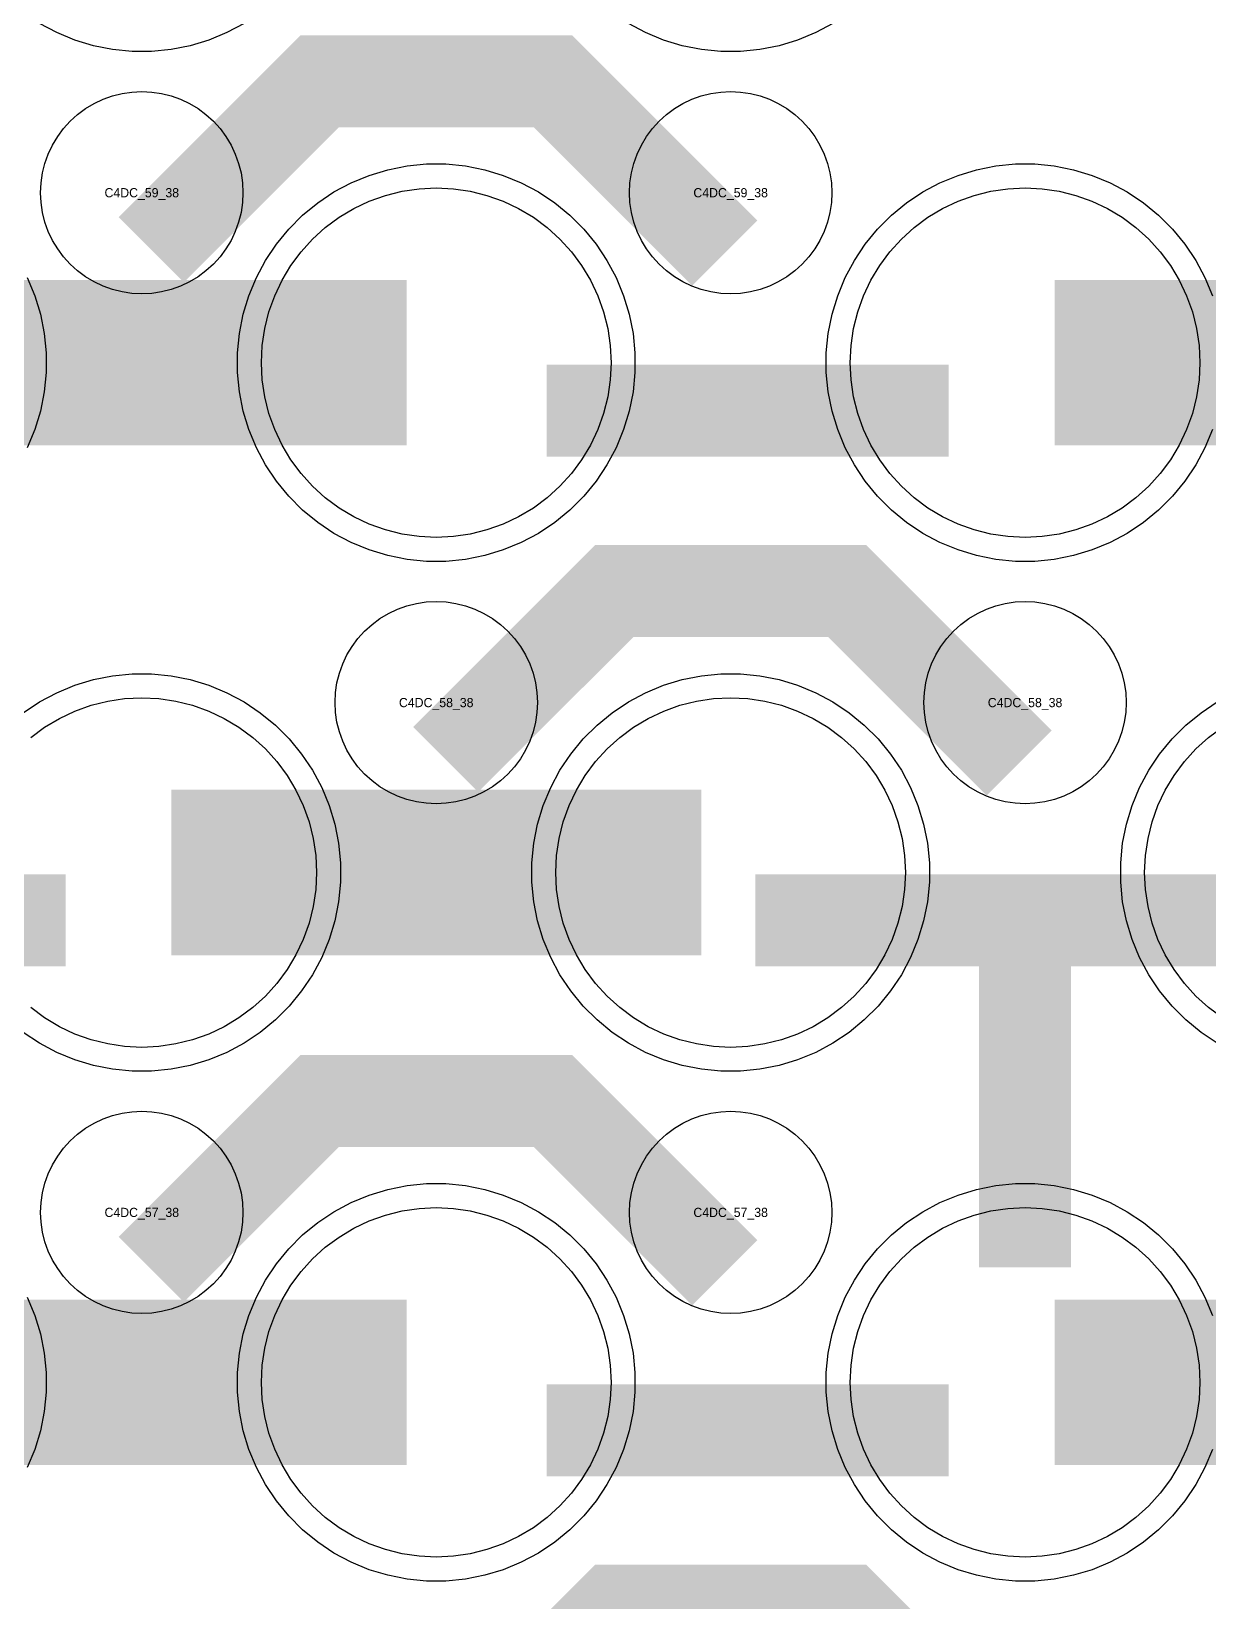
# Model space of a CAD drawing. Extents: x -11880 to 11880, y -14992 to 14992.
# Drawn here: x 130 to 449.9, y -7001 to -6574.3 of the extents above; entities that cross this region are included whole.
import ezdxf
from ezdxf.enums import TextEntityAlignment as Align

# ---------------------------------------------------------------- set-up
doc = ezdxf.new("R2010")
doc.units = 0
doc.header["$MEASUREMENT"] = 0
for name, color, linetype in [('GDS_775_DT_237', 138, 'CONTINUOUS'), ('RDL1_FS', 34, 'CONTINUOUS'), ('RDL_BS', 160, 'CONTINUOUS')]:
    doc.layers.add(name, color=color, linetype=linetype)

msp = doc.modelspace()

# ---------------------------------------------------------------- linework, layer by layer
at = {"layer": 'RDL1_FS'}
for points in [[(240, -6711.794), (235.343, -6711.565), (230.732, -6710.881), (226.209, -6709.749), (221.819, -6708.177), (217.605, -6706.185), (213.605, -6703.787), (209.86, -6701.009), (206.406, -6697.879), (203.276, -6694.425), (200.498, -6690.68), (198.1, -6686.68), (196.108, -6682.466), (194.536, -6678.076), (193.404, -6673.553), (192.72, -6668.942), (192.491, -6664.285), (192.72, -6659.628), (193.404, -6655.017), (194.536, -6650.494), (196.108, -6646.104), (198.1, -6641.89), (200.498, -6637.89), (203.276, -6634.145), (206.406, -6630.691), (209.86, -6627.561), (213.605, -6624.783), (217.605, -6622.385), (221.819, -6620.393), (226.209, -6618.821), (230.732, -6617.689), (235.343, -6617.005), (240, -6616.776), (244.657, -6617.005), (249.268, -6617.689), (253.791, -6618.821), (258.181, -6620.393), (262.395, -6622.385), (266.395, -6624.783), (270.14, -6627.561), (273.594, -6630.691), (276.724, -6634.145), (279.502, -6637.89), (281.9, -6641.89), (283.892, -6646.104), (285.464, -6650.494), (286.596, -6655.017), (287.28, -6659.628), (287.509, -6664.285), (287.28, -6668.942), (286.596, -6673.553), (285.464, -6678.076), (283.892, -6682.466), (281.9, -6686.68), (279.502, -6690.68), (276.724, -6694.425), (273.594, -6697.879), (270.14, -6701.009), (266.395, -6703.787), (262.395, -6706.185), (258.181, -6708.177), (253.791, -6709.749), (249.268, -6710.881), (244.657, -6711.565)], [(400, -6711.794), (395.343, -6711.565), (390.732, -6710.881), (386.209, -6709.749), (381.819, -6708.177), (377.605, -6706.185), (373.605, -6703.787), (369.86, -6701.009), (366.406, -6697.879), (363.276, -6694.425), (360.498, -6690.68), (358.1, -6686.68), (356.108, -6682.466), (354.536, -6678.076), (353.404, -6673.553), (352.72, -6668.942), (352.491, -6664.285), (352.72, -6659.628), (353.404, -6655.017), (354.536, -6650.494), (356.108, -6646.104), (358.1, -6641.89), (360.498, -6637.89), (363.276, -6634.145), (366.406, -6630.691), (369.86, -6627.561), (373.605, -6624.783), (377.605, -6622.385), (381.819, -6620.393), (386.209, -6618.821), (390.732, -6617.689), (395.343, -6617.005), (400, -6616.776), (404.657, -6617.005), (409.268, -6617.689), (413.791, -6618.821), (418.181, -6620.393), (422.395, -6622.385), (426.395, -6624.783), (430.14, -6627.561), (433.594, -6630.691), (436.724, -6634.145), (439.502, -6637.89), (441.9, -6641.89), (443.892, -6646.104), (445.464, -6650.494), (446.596, -6655.017), (447.28, -6659.628), (447.509, -6664.285), (447.28, -6668.942), (446.596, -6673.553), (445.464, -6678.076), (443.892, -6682.466), (441.9, -6686.68), (439.502, -6690.68), (436.724, -6694.425), (433.594, -6697.879), (430.14, -6701.009), (426.395, -6703.787), (422.395, -6706.185), (418.181, -6708.177), (413.791, -6709.749), (409.268, -6710.881), (404.657, -6711.565)]]:
    msp.add_lwpolyline(points, close=True, dxfattribs=at)
for points in [[(88.002, -6664.285, 45, 45, 0), (160.002, -6664.285, 45, 45, 0)], [(160.002, -6664.285, 45, 45, 0), (232.002, -6664.285, 45, 45, 0)], [(408.002, -6664.285, 45, 45, 0), (480.002, -6664.285, 45, 45, 0)]]:
    msp.add_lwpolyline(points, format="xyseb", dxfattribs=at)
at = {"layer": 'RDL1_FS', "color": 241, "true_color": 0xf7abae}
for points in [[(129.86, -6766.126), (133.605, -6763.348), (137.605, -6760.95), (141.819, -6758.958), (146.209, -6757.386), (150.732, -6756.254), (155.343, -6755.57), (160, -6755.341), (164.657, -6755.57), (169.268, -6756.254), (173.791, -6757.386), (178.181, -6758.958), (182.395, -6760.95), (186.395, -6763.348), (190.14, -6766.126), (193.594, -6769.256), (196.724, -6772.71), (199.502, -6776.455), (201.9, -6780.455), (203.892, -6784.669), (205.464, -6789.059), (206.596, -6793.582), (207.28, -6798.193), (207.509, -6802.85), (207.28, -6807.507), (206.596, -6812.118), (205.464, -6816.641), (203.892, -6821.031), (201.9, -6825.245), (199.502, -6829.245), (196.724, -6832.99), (193.594, -6836.444), (190.14, -6839.574), (186.395, -6842.352), (182.395, -6844.75), (178.181, -6846.742), (173.791, -6848.314), (169.268, -6849.446), (164.657, -6850.13), (160, -6850.359), (155.343, -6850.13), (150.732, -6849.446), (146.209, -6848.314), (141.819, -6846.742), (137.605, -6844.75), (133.605, -6842.352), (129.86, -6839.574)], [(453.605, -6842.352), (449.86, -6839.574), (446.406, -6836.444), (443.276, -6832.99), (440.498, -6829.245), (438.1, -6825.245), (436.108, -6821.031), (434.536, -6816.641), (433.404, -6812.118), (432.72, -6807.507), (432.491, -6802.85), (432.72, -6798.193), (433.404, -6793.582), (434.536, -6789.059), (436.108, -6784.669), (438.1, -6780.455), (440.498, -6776.455), (443.276, -6772.71), (446.406, -6769.256), (449.86, -6766.126), (453.605, -6763.348)]]:
    msp.add_lwpolyline(points, dxfattribs=at)
for points in [[(320, -6850.359), (315.343, -6850.13), (310.732, -6849.446), (306.209, -6848.314), (301.819, -6846.742), (297.605, -6844.75), (293.605, -6842.352), (289.86, -6839.574), (286.406, -6836.444), (283.276, -6832.99), (280.498, -6829.245), (278.1, -6825.245), (276.108, -6821.031), (274.536, -6816.641), (273.404, -6812.118), (272.72, -6807.507), (272.491, -6802.85), (272.72, -6798.193), (273.404, -6793.582), (274.536, -6789.059), (276.108, -6784.669), (278.1, -6780.455), (280.498, -6776.455), (283.276, -6772.71), (286.406, -6769.256), (289.86, -6766.126), (293.605, -6763.348), (297.605, -6760.95), (301.819, -6758.958), (306.209, -6757.386), (310.732, -6756.254), (315.343, -6755.57), (320, -6755.341), (324.657, -6755.57), (329.268, -6756.254), (333.791, -6757.386), (338.181, -6758.958), (342.395, -6760.95), (346.395, -6763.348), (350.14, -6766.126), (353.594, -6769.256), (356.724, -6772.71), (359.502, -6776.455), (361.9, -6780.455), (363.892, -6784.669), (365.464, -6789.059), (366.596, -6793.582), (367.28, -6798.193), (367.509, -6802.85), (367.28, -6807.507), (366.596, -6812.118), (365.464, -6816.641), (363.892, -6821.031), (361.9, -6825.245), (359.502, -6829.245), (356.724, -6832.99), (353.594, -6836.444), (350.14, -6839.574), (346.395, -6842.352), (342.395, -6844.75), (338.181, -6846.742), (333.791, -6848.314), (329.268, -6849.446), (324.657, -6850.13)], [(240, -6988.919), (235.343, -6988.69), (230.732, -6988.006), (226.209, -6986.874), (221.819, -6985.302), (217.605, -6983.31), (213.605, -6980.912), (209.86, -6978.134), (206.406, -6975.004), (203.276, -6971.55), (200.498, -6967.805), (198.1, -6963.805), (196.108, -6959.591), (194.536, -6955.201), (193.404, -6950.678), (192.72, -6946.067), (192.491, -6941.41), (192.72, -6936.753), (193.404, -6932.142), (194.536, -6927.619), (196.108, -6923.229), (198.1, -6919.015), (200.498, -6915.015), (203.276, -6911.27), (206.406, -6907.816), (209.86, -6904.686), (213.605, -6901.908), (217.605, -6899.51), (221.819, -6897.518), (226.209, -6895.946), (230.732, -6894.814), (235.343, -6894.13), (240, -6893.901), (244.657, -6894.13), (249.268, -6894.814), (253.791, -6895.946), (258.181, -6897.518), (262.395, -6899.51), (266.395, -6901.908), (270.14, -6904.686), (273.594, -6907.816), (276.724, -6911.27), (279.502, -6915.015), (281.9, -6919.015), (283.892, -6923.229), (285.464, -6927.619), (286.596, -6932.142), (287.28, -6936.753), (287.509, -6941.41), (287.28, -6946.067), (286.596, -6950.678), (285.464, -6955.201), (283.892, -6959.591), (281.9, -6963.805), (279.502, -6967.805), (276.724, -6971.55), (273.594, -6975.004), (270.14, -6978.134), (266.395, -6980.912), (262.395, -6983.31), (258.181, -6985.302), (253.791, -6986.874), (249.268, -6988.006), (244.657, -6988.69)], [(400, -6988.919), (395.343, -6988.69), (390.732, -6988.006), (386.209, -6986.874), (381.819, -6985.302), (377.605, -6983.31), (373.605, -6980.912), (369.86, -6978.134), (366.406, -6975.004), (363.276, -6971.55), (360.498, -6967.805), (358.1, -6963.805), (356.108, -6959.591), (354.536, -6955.201), (353.404, -6950.678), (352.72, -6946.067), (352.491, -6941.41), (352.72, -6936.753), (353.404, -6932.142), (354.536, -6927.619), (356.108, -6923.229), (358.1, -6919.015), (360.498, -6915.015), (363.276, -6911.27), (366.406, -6907.816), (369.86, -6904.686), (373.605, -6901.908), (377.605, -6899.51), (381.819, -6897.518), (386.209, -6895.946), (390.732, -6894.814), (395.343, -6894.13), (400, -6893.901), (404.657, -6894.13), (409.268, -6894.814), (413.791, -6895.946), (418.181, -6897.518), (422.395, -6899.51), (426.395, -6901.908), (430.14, -6904.686), (433.594, -6907.816), (436.724, -6911.27), (439.502, -6915.015), (441.9, -6919.015), (443.892, -6923.229), (445.464, -6927.619), (446.596, -6932.142), (447.28, -6936.753), (447.509, -6941.41), (447.28, -6946.067), (446.596, -6950.678), (445.464, -6955.201), (443.892, -6959.591), (441.9, -6963.805), (439.502, -6967.805), (436.724, -6971.55), (433.594, -6975.004), (430.14, -6978.134), (426.395, -6980.912), (422.395, -6983.31), (418.181, -6985.302), (413.791, -6986.874), (409.268, -6988.006), (404.657, -6988.69)]]:
    msp.add_lwpolyline(points, close=True, dxfattribs=at)
for points in [[(168.002, -6802.85, 45, 45, 0), (240.002, -6802.85, 45, 45, 0)], [(240.002, -6802.85, 45, 45, 0), (312.002, -6802.85, 45, 45, 0)], [(88.002, -6941.41, 45, 45, 0), (160.002, -6941.41, 45, 45, 0)], [(160.002, -6941.41, 45, 45, 0), (232.002, -6941.41, 45, 45, 0)], [(408.002, -6941.41, 45, 45, 0), (480.002, -6941.41, 45, 45, 0)]]:
    msp.add_lwpolyline(points, format="xyseb", dxfattribs=at)
at = {"layer": 'RDL_BS'}
for points in [[(187.777, -6572.103), (183.115, -6574.595), (178.205, -6576.626), (173.165, -6578.157), (167.938, -6579.203), (162.644, -6579.72), (157.356, -6579.72), (152.062, -6579.203), (146.835, -6578.157), (141.795, -6576.626), (136.885, -6574.595), (132.223, -6572.103)], [(347.777, -6572.103), (343.115, -6574.595), (338.205, -6576.626), (333.165, -6578.157), (327.938, -6579.203), (322.644, -6579.72), (317.356, -6579.72), (312.062, -6579.203), (306.835, -6578.157), (301.795, -6576.626), (296.885, -6574.595), (292.223, -6572.103)], [(450.906, -6682.49), (448.875, -6687.4), (446.383, -6692.062), (443.436, -6696.476), (440.074, -6700.577), (436.292, -6704.359), (432.191, -6707.721), (427.777, -6710.668), (423.115, -6713.16), (418.205, -6715.191), (413.165, -6716.722), (407.938, -6717.768), (402.644, -6718.285), (397.356, -6718.285), (392.062, -6717.768), (386.835, -6716.722), (381.795, -6715.191), (376.885, -6713.16), (372.223, -6710.668), (367.809, -6707.721), (363.708, -6704.359), (359.926, -6700.577), (356.564, -6696.476), (353.617, -6692.062), (351.125, -6687.4), (349.094, -6682.49), (347.563, -6677.45), (346.517, -6672.223), (346, -6666.929), (346, -6661.641), (346.517, -6656.347), (347.563, -6651.12), (349.094, -6646.08), (351.125, -6641.17), (353.617, -6636.508), (356.564, -6632.094), (359.926, -6627.993), (363.708, -6624.211), (367.809, -6620.849), (372.223, -6617.902), (376.885, -6615.41), (381.795, -6613.379), (386.835, -6611.848), (392.062, -6610.802), (397.356, -6610.285), (402.644, -6610.285), (407.938, -6610.802), (413.165, -6611.848), (418.205, -6613.379), (423.115, -6615.41), (427.777, -6617.902), (432.191, -6620.849), (436.292, -6624.211), (440.074, -6627.993), (443.436, -6632.094), (446.383, -6636.508), (448.875, -6641.17), (450.906, -6646.08)], [(128.875, -6641.17), (130.906, -6646.08), (132.437, -6651.12), (133.483, -6656.347), (134, -6661.641), (134, -6666.929), (133.483, -6672.223), (132.437, -6677.45), (130.906, -6682.49), (128.875, -6687.4)]]:
    msp.add_lwpolyline(points, dxfattribs=at)
for points in [[(162.562, -6633.599, 25, 25, 0), (208.377, -6587.784, 25, 25, 0), (241.93, -6587.784, 25, 25, 0)], [(318.401, -6634.498, 25, 25, 0), (271.687, -6587.784, 25, 25, 0), (241.929, -6587.784, 25, 25, 0)], [(270.016, -6677.298, 25, 25, 0), (379.281, -6677.298, 25, 25, 0)], [(242.562, -6772.164, 25, 25, 0), (288.377, -6726.349, 25, 25, 0), (321.93, -6726.349, 25, 25, 0)], [(398.401, -6773.063, 25, 25, 0), (351.687, -6726.349, 25, 25, 0), (321.929, -6726.349, 25, 25, 0)], [(162.562, -6910.724, 25, 25, 0), (208.377, -6864.909, 25, 25, 0), (241.93, -6864.909, 25, 25, 0)], [(318.401, -6911.623, 25, 25, 0), (271.687, -6864.909, 25, 25, 0), (241.929, -6864.909, 25, 25, 0)], [(242.562, -7049.289, 25, 25, 0), (288.377, -7003.474, 25, 25, 0), (321.93, -7003.474, 25, 25, 0)], [(398.401, -7050.188, 25, 25, 0), (351.687, -7003.474, 25, 25, 0), (321.929, -7003.474, 25, 25, 0)]]:
    msp.add_lwpolyline(points, format="xyseb", dxfattribs=at)
for points in [[(160, -6645.591), (157.307, -6645.459), (154.635, -6645.063), (152.016, -6644.406), (149.481, -6643.499), (147.044, -6642.347), (144.72, -6640.954), (142.557, -6639.351), (140.558, -6637.539), (138.746, -6635.54), (137.143, -6633.377), (135.75, -6631.053), (134.598, -6628.616), (133.691, -6626.081), (133.034, -6623.462), (132.638, -6620.79), (132.506, -6618.097), (132.638, -6615.404), (133.034, -6612.732), (133.691, -6610.113), (134.598, -6607.578), (135.75, -6605.141), (137.143, -6602.817), (138.746, -6600.654), (140.558, -6598.655), (142.557, -6596.843), (144.72, -6595.24), (147.044, -6593.847), (149.481, -6592.695), (152.016, -6591.788), (154.635, -6591.131), (157.307, -6590.735), (160, -6590.603), (162.693, -6590.735), (165.365, -6591.131), (167.984, -6591.788), (170.519, -6592.695), (172.956, -6593.847), (175.28, -6595.24), (177.443, -6596.843), (179.442, -6598.655), (181.254, -6600.654), (182.857, -6602.817), (184.25, -6605.141), (185.402, -6607.578), (186.309, -6610.113), (186.966, -6612.732), (187.362, -6615.404), (187.494, -6618.097), (187.362, -6620.79), (186.966, -6623.462), (186.309, -6626.081), (185.402, -6628.616), (184.25, -6631.053), (182.857, -6633.377), (181.254, -6635.54), (179.442, -6637.539), (177.443, -6639.351), (175.28, -6640.954), (172.956, -6642.347), (170.519, -6643.499), (167.984, -6644.406), (165.365, -6645.063), (162.693, -6645.459)], [(320, -6645.591), (317.307, -6645.459), (314.635, -6645.063), (312.016, -6644.406), (309.481, -6643.499), (307.044, -6642.347), (304.72, -6640.954), (302.557, -6639.351), (300.558, -6637.539), (298.746, -6635.54), (297.143, -6633.377), (295.75, -6631.053), (294.598, -6628.616), (293.691, -6626.081), (293.034, -6623.462), (292.638, -6620.79), (292.506, -6618.097), (292.638, -6615.404), (293.034, -6612.732), (293.691, -6610.113), (294.598, -6607.578), (295.75, -6605.141), (297.143, -6602.817), (298.746, -6600.654), (300.558, -6598.655), (302.557, -6596.843), (304.72, -6595.24), (307.044, -6593.847), (309.481, -6592.695), (312.016, -6591.788), (314.635, -6591.131), (317.307, -6590.735), (320, -6590.603), (322.693, -6590.735), (325.365, -6591.131), (327.984, -6591.788), (330.519, -6592.695), (332.956, -6593.847), (335.28, -6595.24), (337.443, -6596.843), (339.442, -6598.655), (341.254, -6600.654), (342.857, -6602.817), (344.25, -6605.141), (345.402, -6607.578), (346.309, -6610.113), (346.966, -6612.732), (347.362, -6615.404), (347.494, -6618.097), (347.362, -6620.79), (346.966, -6623.462), (346.309, -6626.081), (345.402, -6628.616), (344.25, -6631.053), (342.857, -6633.377), (341.254, -6635.54), (339.442, -6637.539), (337.443, -6639.351), (335.28, -6640.954), (332.956, -6642.347), (330.519, -6643.499), (327.984, -6644.406), (325.365, -6645.063), (322.693, -6645.459)], [(237.356, -6718.285), (232.062, -6717.768), (226.835, -6716.722), (221.795, -6715.191), (216.885, -6713.16), (212.223, -6710.668), (207.809, -6707.721), (203.708, -6704.359), (199.926, -6700.577), (196.564, -6696.476), (193.617, -6692.062), (191.125, -6687.4), (189.094, -6682.49), (187.563, -6677.45), (186.517, -6672.223), (186, -6666.929), (186, -6661.641), (186.517, -6656.347), (187.563, -6651.12), (189.094, -6646.08), (191.125, -6641.17), (193.617, -6636.508), (196.564, -6632.094), (199.926, -6627.993), (203.708, -6624.211), (207.809, -6620.849), (212.223, -6617.902), (216.885, -6615.41), (221.795, -6613.379), (226.835, -6611.848), (232.062, -6610.802), (237.356, -6610.285), (242.644, -6610.285), (247.938, -6610.802), (253.165, -6611.848), (258.205, -6613.379), (263.115, -6615.41), (267.777, -6617.902), (272.191, -6620.849), (276.292, -6624.211), (280.074, -6627.993), (283.436, -6632.094), (286.383, -6636.508), (288.875, -6641.17), (290.906, -6646.08), (292.437, -6651.12), (293.483, -6656.347), (294, -6661.641), (294, -6666.929), (293.483, -6672.223), (292.437, -6677.45), (290.906, -6682.49), (288.875, -6687.4), (286.383, -6692.062), (283.436, -6696.476), (280.074, -6700.577), (276.292, -6704.359), (272.191, -6707.721), (267.777, -6710.668), (263.115, -6713.16), (258.205, -6715.191), (253.165, -6716.722), (247.938, -6717.768), (242.644, -6718.285)], [(240, -6784.156), (237.307, -6784.024), (234.635, -6783.628), (232.016, -6782.971), (229.481, -6782.064), (227.044, -6780.912), (224.72, -6779.519), (222.557, -6777.916), (220.558, -6776.104), (218.746, -6774.105), (217.143, -6771.942), (215.75, -6769.618), (214.598, -6767.181), (213.691, -6764.646), (213.034, -6762.027), (212.638, -6759.355), (212.506, -6756.662), (212.638, -6753.969), (213.034, -6751.297), (213.691, -6748.678), (214.598, -6746.143), (215.75, -6743.706), (217.143, -6741.382), (218.746, -6739.219), (220.558, -6737.22), (222.557, -6735.408), (224.72, -6733.805), (227.044, -6732.412), (229.481, -6731.26), (232.016, -6730.353), (234.635, -6729.696), (237.307, -6729.3), (240, -6729.168), (242.693, -6729.3), (245.365, -6729.696), (247.984, -6730.353), (250.519, -6731.26), (252.956, -6732.412), (255.28, -6733.805), (257.443, -6735.408), (259.442, -6737.22), (261.254, -6739.219), (262.857, -6741.382), (264.25, -6743.706), (265.402, -6746.143), (266.309, -6748.678), (266.966, -6751.297), (267.362, -6753.969), (267.494, -6756.662), (267.362, -6759.355), (266.966, -6762.027), (266.309, -6764.646), (265.402, -6767.181), (264.25, -6769.618), (262.857, -6771.942), (261.254, -6774.105), (259.442, -6776.104), (257.443, -6777.916), (255.28, -6779.519), (252.956, -6780.912), (250.519, -6782.064), (247.984, -6782.971), (245.365, -6783.628), (242.693, -6784.024)], [(400, -6784.156), (397.307, -6784.024), (394.635, -6783.628), (392.016, -6782.971), (389.481, -6782.064), (387.044, -6780.912), (384.72, -6779.519), (382.557, -6777.916), (380.558, -6776.104), (378.746, -6774.105), (377.143, -6771.942), (375.75, -6769.618), (374.598, -6767.181), (373.691, -6764.646), (373.034, -6762.027), (372.638, -6759.355), (372.506, -6756.662), (372.638, -6753.969), (373.034, -6751.297), (373.691, -6748.678), (374.598, -6746.143), (375.75, -6743.706), (377.143, -6741.382), (378.746, -6739.219), (380.558, -6737.22), (382.557, -6735.408), (384.72, -6733.805), (387.044, -6732.412), (389.481, -6731.26), (392.016, -6730.353), (394.635, -6729.696), (397.307, -6729.3), (400, -6729.168), (402.693, -6729.3), (405.365, -6729.696), (407.984, -6730.353), (410.519, -6731.26), (412.956, -6732.412), (415.28, -6733.805), (417.443, -6735.408), (419.442, -6737.22), (421.254, -6739.219), (422.857, -6741.382), (424.25, -6743.706), (425.402, -6746.143), (426.309, -6748.678), (426.966, -6751.297), (427.362, -6753.969), (427.494, -6756.662), (427.362, -6759.355), (426.966, -6762.027), (426.309, -6764.646), (425.402, -6767.181), (424.25, -6769.618), (422.857, -6771.942), (421.254, -6774.105), (419.442, -6776.104), (417.443, -6777.916), (415.28, -6779.519), (412.956, -6780.912), (410.519, -6782.064), (407.984, -6782.971), (405.365, -6783.628), (402.693, -6784.024)], [(160, -6922.716), (157.307, -6922.584), (154.635, -6922.188), (152.016, -6921.531), (149.481, -6920.624), (147.044, -6919.472), (144.72, -6918.079), (142.557, -6916.476), (140.558, -6914.664), (138.746, -6912.665), (137.143, -6910.502), (135.75, -6908.178), (134.598, -6905.741), (133.691, -6903.206), (133.034, -6900.587), (132.638, -6897.915), (132.506, -6895.222), (132.638, -6892.529), (133.034, -6889.857), (133.691, -6887.238), (134.598, -6884.703), (135.75, -6882.266), (137.143, -6879.942), (138.746, -6877.779), (140.558, -6875.78), (142.557, -6873.968), (144.72, -6872.365), (147.044, -6870.972), (149.481, -6869.82), (152.016, -6868.913), (154.635, -6868.256), (157.307, -6867.86), (160, -6867.728), (162.693, -6867.86), (165.365, -6868.256), (167.984, -6868.913), (170.519, -6869.82), (172.956, -6870.972), (175.28, -6872.365), (177.443, -6873.968), (179.442, -6875.78), (181.254, -6877.779), (182.857, -6879.942), (184.25, -6882.266), (185.402, -6884.703), (186.309, -6887.238), (186.966, -6889.857), (187.362, -6892.529), (187.494, -6895.222), (187.362, -6897.915), (186.966, -6900.587), (186.309, -6903.206), (185.402, -6905.741), (184.25, -6908.178), (182.857, -6910.502), (181.254, -6912.665), (179.442, -6914.664), (177.443, -6916.476), (175.28, -6918.079), (172.956, -6919.472), (170.519, -6920.624), (167.984, -6921.531), (165.365, -6922.188), (162.693, -6922.584)], [(320, -6922.716), (317.307, -6922.584), (314.635, -6922.188), (312.016, -6921.531), (309.481, -6920.624), (307.044, -6919.472), (304.72, -6918.079), (302.557, -6916.476), (300.558, -6914.664), (298.746, -6912.665), (297.143, -6910.502), (295.75, -6908.178), (294.598, -6905.741), (293.691, -6903.206), (293.034, -6900.587), (292.638, -6897.915), (292.506, -6895.222), (292.638, -6892.529), (293.034, -6889.857), (293.691, -6887.238), (294.598, -6884.703), (295.75, -6882.266), (297.143, -6879.942), (298.746, -6877.779), (300.558, -6875.78), (302.557, -6873.968), (304.72, -6872.365), (307.044, -6870.972), (309.481, -6869.82), (312.016, -6868.913), (314.635, -6868.256), (317.307, -6867.86), (320, -6867.728), (322.693, -6867.86), (325.365, -6868.256), (327.984, -6868.913), (330.519, -6869.82), (332.956, -6870.972), (335.28, -6872.365), (337.443, -6873.968), (339.442, -6875.78), (341.254, -6877.779), (342.857, -6879.942), (344.25, -6882.266), (345.402, -6884.703), (346.309, -6887.238), (346.966, -6889.857), (347.362, -6892.529), (347.494, -6895.222), (347.362, -6897.915), (346.966, -6900.587), (346.309, -6903.206), (345.402, -6905.741), (344.25, -6908.178), (342.857, -6910.502), (341.254, -6912.665), (339.442, -6914.664), (337.443, -6916.476), (335.28, -6918.079), (332.956, -6919.472), (330.519, -6920.624), (327.984, -6921.531), (325.365, -6922.188), (322.693, -6922.584)]]:
    msp.add_lwpolyline(points, close=True, dxfattribs=at)
at = {"layer": 'RDL_BS', "color": 241, "true_color": 0xf7abae}
for points in [[(127.809, -6759.414), (132.223, -6756.467), (136.885, -6753.975), (141.795, -6751.944), (146.835, -6750.413), (152.062, -6749.367), (157.356, -6748.85), (162.644, -6748.85), (167.938, -6749.367), (173.165, -6750.413), (178.205, -6751.944), (183.115, -6753.975), (187.777, -6756.467), (192.191, -6759.414), (196.292, -6762.776), (200.074, -6766.558), (203.436, -6770.659), (206.383, -6775.073), (208.875, -6779.735), (210.906, -6784.645), (212.437, -6789.685), (213.483, -6794.912), (214, -6800.206), (214, -6805.494), (213.483, -6810.788), (212.437, -6816.015), (210.906, -6821.055), (208.875, -6825.965), (206.383, -6830.627), (203.436, -6835.041), (200.074, -6839.142), (196.292, -6842.924), (192.191, -6846.286), (187.777, -6849.233), (183.115, -6851.725), (178.205, -6853.756), (173.165, -6855.287), (167.938, -6856.333), (162.644, -6856.85), (157.356, -6856.85), (152.062, -6856.333), (146.835, -6855.287), (141.795, -6853.756), (136.885, -6851.725), (132.223, -6849.233), (127.809, -6846.286)], [(452.223, -6849.233), (447.809, -6846.286), (443.708, -6842.924), (439.926, -6839.142), (436.564, -6835.041), (433.617, -6830.627), (431.125, -6825.965), (429.094, -6821.055), (427.563, -6816.015), (426.517, -6810.788), (426, -6805.494), (426, -6800.206), (426.517, -6794.912), (427.563, -6789.685), (429.094, -6784.645), (431.125, -6779.735), (433.617, -6775.073), (436.564, -6770.659), (439.926, -6766.558), (443.708, -6762.776), (447.809, -6759.414), (452.223, -6756.467)], [(450.906, -6959.615), (448.875, -6964.525), (446.383, -6969.187), (443.436, -6973.601), (440.074, -6977.702), (436.292, -6981.484), (432.191, -6984.846), (427.777, -6987.793), (423.115, -6990.285), (418.205, -6992.316), (413.165, -6993.847), (407.938, -6994.893), (402.644, -6995.41), (397.356, -6995.41), (392.062, -6994.893), (386.835, -6993.847), (381.795, -6992.316), (376.885, -6990.285), (372.223, -6987.793), (367.809, -6984.846), (363.708, -6981.484), (359.926, -6977.702), (356.564, -6973.601), (353.617, -6969.187), (351.125, -6964.525), (349.094, -6959.615), (347.563, -6954.575), (346.517, -6949.348), (346, -6944.054), (346, -6938.766), (346.517, -6933.472), (347.563, -6928.245), (349.094, -6923.205), (351.125, -6918.295), (353.617, -6913.633), (356.564, -6909.219), (359.926, -6905.118), (363.708, -6901.336), (367.809, -6897.974), (372.223, -6895.027), (376.885, -6892.535), (381.795, -6890.504), (386.835, -6888.973), (392.062, -6887.927), (397.356, -6887.41), (402.644, -6887.41), (407.938, -6887.927), (413.165, -6888.973), (418.205, -6890.504), (423.115, -6892.535), (427.777, -6895.027), (432.191, -6897.974), (436.292, -6901.336), (440.074, -6905.118), (443.436, -6909.219), (446.383, -6913.633), (448.875, -6918.295), (450.906, -6923.205)], [(128.875, -6918.295), (130.906, -6923.205), (132.437, -6928.245), (133.483, -6933.472), (134, -6938.766), (134, -6944.054), (133.483, -6949.348), (132.437, -6954.575), (130.906, -6959.615), (128.875, -6964.525)]]:
    msp.add_lwpolyline(points, dxfattribs=at)
for points in [[(317.356, -6856.85), (312.062, -6856.333), (306.835, -6855.287), (301.795, -6853.756), (296.885, -6851.725), (292.223, -6849.233), (287.809, -6846.286), (283.708, -6842.924), (279.926, -6839.142), (276.564, -6835.041), (273.617, -6830.627), (271.125, -6825.965), (269.094, -6821.055), (267.563, -6816.015), (266.517, -6810.788), (266, -6805.494), (266, -6800.206), (266.517, -6794.912), (267.563, -6789.685), (269.094, -6784.645), (271.125, -6779.735), (273.617, -6775.073), (276.564, -6770.659), (279.926, -6766.558), (283.708, -6762.776), (287.809, -6759.414), (292.223, -6756.467), (296.885, -6753.975), (301.795, -6751.944), (306.835, -6750.413), (312.062, -6749.367), (317.356, -6748.85), (322.644, -6748.85), (327.938, -6749.367), (333.165, -6750.413), (338.205, -6751.944), (343.115, -6753.975), (347.777, -6756.467), (352.191, -6759.414), (356.292, -6762.776), (360.074, -6766.558), (363.436, -6770.659), (366.383, -6775.073), (368.875, -6779.735), (370.906, -6784.645), (372.437, -6789.685), (373.483, -6794.912), (374, -6800.206), (374, -6805.494), (373.483, -6810.788), (372.437, -6816.015), (370.906, -6821.055), (368.875, -6825.965), (366.383, -6830.627), (363.436, -6835.041), (360.074, -6839.142), (356.292, -6842.924), (352.191, -6846.286), (347.777, -6849.233), (343.115, -6851.725), (338.205, -6853.756), (333.165, -6855.287), (327.938, -6856.333), (322.644, -6856.85)], [(237.356, -6995.41), (232.062, -6994.893), (226.835, -6993.847), (221.795, -6992.316), (216.885, -6990.285), (212.223, -6987.793), (207.809, -6984.846), (203.708, -6981.484), (199.926, -6977.702), (196.564, -6973.601), (193.617, -6969.187), (191.125, -6964.525), (189.094, -6959.615), (187.563, -6954.575), (186.517, -6949.348), (186, -6944.054), (186, -6938.766), (186.517, -6933.472), (187.563, -6928.245), (189.094, -6923.205), (191.125, -6918.295), (193.617, -6913.633), (196.564, -6909.219), (199.926, -6905.118), (203.708, -6901.336), (207.809, -6897.974), (212.223, -6895.027), (216.885, -6892.535), (221.795, -6890.504), (226.835, -6888.973), (232.062, -6887.927), (237.356, -6887.41), (242.644, -6887.41), (247.938, -6887.927), (253.165, -6888.973), (258.205, -6890.504), (263.115, -6892.535), (267.777, -6895.027), (272.191, -6897.974), (276.292, -6901.336), (280.074, -6905.118), (283.436, -6909.219), (286.383, -6913.633), (288.875, -6918.295), (290.906, -6923.205), (292.437, -6928.245), (293.483, -6933.472), (294, -6938.766), (294, -6944.054), (293.483, -6949.348), (292.437, -6954.575), (290.906, -6959.615), (288.875, -6964.525), (286.383, -6969.187), (283.436, -6973.601), (280.074, -6977.702), (276.292, -6981.484), (272.191, -6984.846), (267.777, -6987.793), (263.115, -6990.285), (258.205, -6992.316), (253.165, -6993.847), (247.938, -6994.893), (242.644, -6995.41)]]:
    msp.add_lwpolyline(points, close=True, dxfattribs=at)
for points in [[(400, -6910.13, 25, 25, 0), (400, -6803.353, 25, 25, 0)], [(30.016, -6815.863, 25, 25, 0), (139.281, -6815.863, 25, 25, 0)], [(412.5, -6815.853, 25, 25, 0), (326.667, -6815.853, 25, 25, 0)], [(372.944, -6815.853, 25, 25, 0), (331.74, -6815.853, 25, 25, 0)], [(350.016, -6815.863, 25, 25, 0), (459.281, -6815.863, 25, 25, 0)], [(400, -6833.822, 25, 25, 0), (400, -6879.442, 25, 25, 0)], [(270.016, -6954.423, 25, 25, 0), (379.281, -6954.423, 25, 25, 0)]]:
    msp.add_lwpolyline(points, format="xyseb", dxfattribs=at)

# ---------------------------------------------------------------- texts
at = {"layer": 'GDS_775_DT_237'}
for s, p in [('C4DC_59_38', (160, -6618.097)), ('C4DC_59_38', (160, -6618.097)), ('C4DC_59_38', (320, -6618.097)), ('C4DC_59_38', (320, -6618.097)), ('C4DC_58_38', (240, -6756.662)), ('C4DC_58_38', (240, -6756.662)), ('C4DC_58_38', (400, -6756.662)), ('C4DC_58_38', (400, -6756.662)), ('C4DC_57_38', (160, -6895.222)), ('C4DC_57_38', (160, -6895.222)), ('C4DC_57_38', (320, -6895.222)), ('C4DC_57_38', (320, -6895.222))]:
    msp.add_text(s, height=2.5, dxfattribs=at).set_placement(p, align=Align.MIDDLE_CENTER)

doc.saveas('drawing.dxf')
